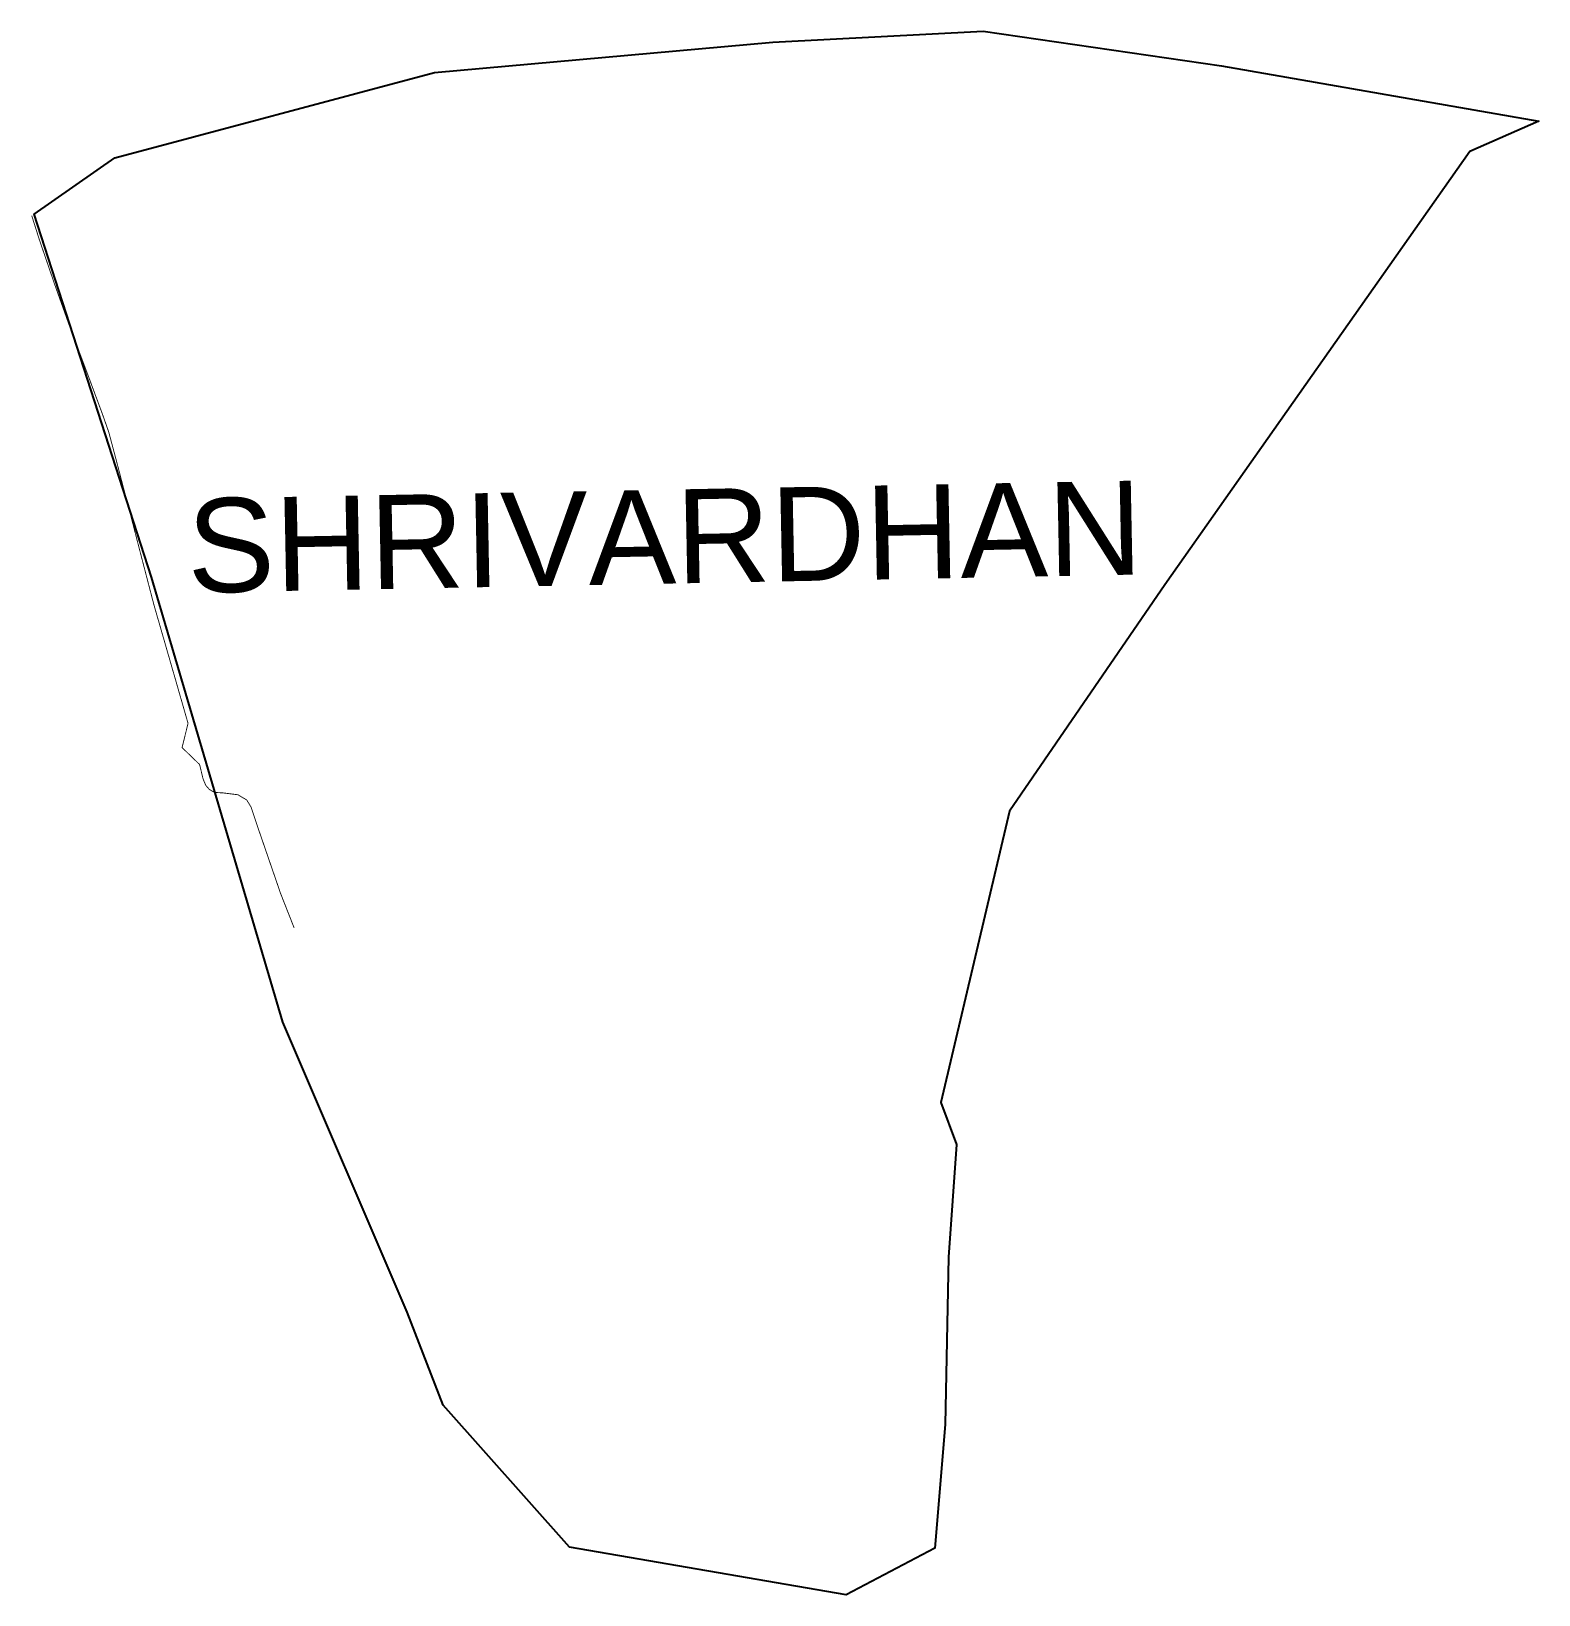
# Model space of a CAD drawing. Header units: metres. Extents: x 289332 to 291077, y 1994813 to 1996622.
import ezdxf

# ---------------------------------------------------------------- set-up
doc = ezdxf.new("R2010")
doc.units = ezdxf.units.M
for name, color, linetype in [('SEAWALL', 170, 'Continuous'), ('village', 3, 'Continuous'), ('VILLAGE NAME', 250, 'Continuous')]:
    doc.layers.add(name, color=color, linetype=linetype)
doc.styles.get("Standard").update_dxf_attribs({"font": 'simplex.shx'})

msp = doc.modelspace()

# ---------------------------------------------------------------- linework, layer by layer
at = {"layer": 'SEAWALL', "color": 30, "const_width": 1, "flags": 128}
msp.add_lwpolyline([(289333, 1996408.8), (289334.2, 1996405.1), (289341.6, 1996381.7), (289359.9, 1996328.3), (289375.9, 1996283.4), (289400.4, 1996218.1), (289415.3, 1996177.9), (289422.2, 1996158.2), (289430.4, 1996127.4), (289445.9, 1996068.2), (289461.2, 1996009.2), (289474.6, 1995957.8), (289495.8, 1995884.3), (289513.9, 1995821.4), (289507, 1995793.3), (289527.3, 1995773.7), (289531.2, 1995757.3), (289534.4, 1995749.6), (289538.6, 1995744.8), (289544.6, 1995741.4), (289554.1, 1995740.9), (289571.6, 1995738.7), (289581.8, 1995732.7), (289586.8, 1995724.5), (289594.9, 1995700.3), (289621.1, 1995624.2), (289636.7, 1995584.6)], dxfattribs=at)
at = {"layer": 'village', "color": 3, "true_color": 0x00ff00}
msp.add_polyline3d([(289429.1, 1996475.9, 0), (289799, 1996574.4, 0), (290190.7, 1996609.5, 0), (290434.2, 1996622.2, 0), (290710, 1996582.2, 0), (291076.9, 1996518, 0), (290997, 1996483, 0), (290644.2, 1995981.8, 0), (290464.3, 1995719.6, 0), (290385.2, 1995382.6, 0), (290403.3, 1995334.2, 0), (290393.9, 1995203.8, 0), (290390.2, 1995010.2, 0), (290378.2, 1994866.9, 0), (290275.3, 1994813, 0), (289955.5, 1994868.2, 0), (289809.1, 1995032.2, 0), (289767.5, 1995140.1, 0), (289623.5, 1995475.6, 0), (289471.6, 1995990.5, 0), (289336, 1996410.4, 0)], close=True, dxfattribs=at)

# ---------------------------------------------------------------- texts
at = {"layer": 'VILLAGE NAME', "insert": (289511.7, 1996081.1), "char_height": 108.748, "attachment_point": 1, "rotation": 1.1028}
msp.add_mtext_dynamic_manual_height_columns('{\\fArial|b0|i0|c0|p34;SHRIVARDHAN }', width=1068.399, gutter_width=543.7, heights=[112.5], dxfattribs=at)

doc.saveas('drawing.dxf')
